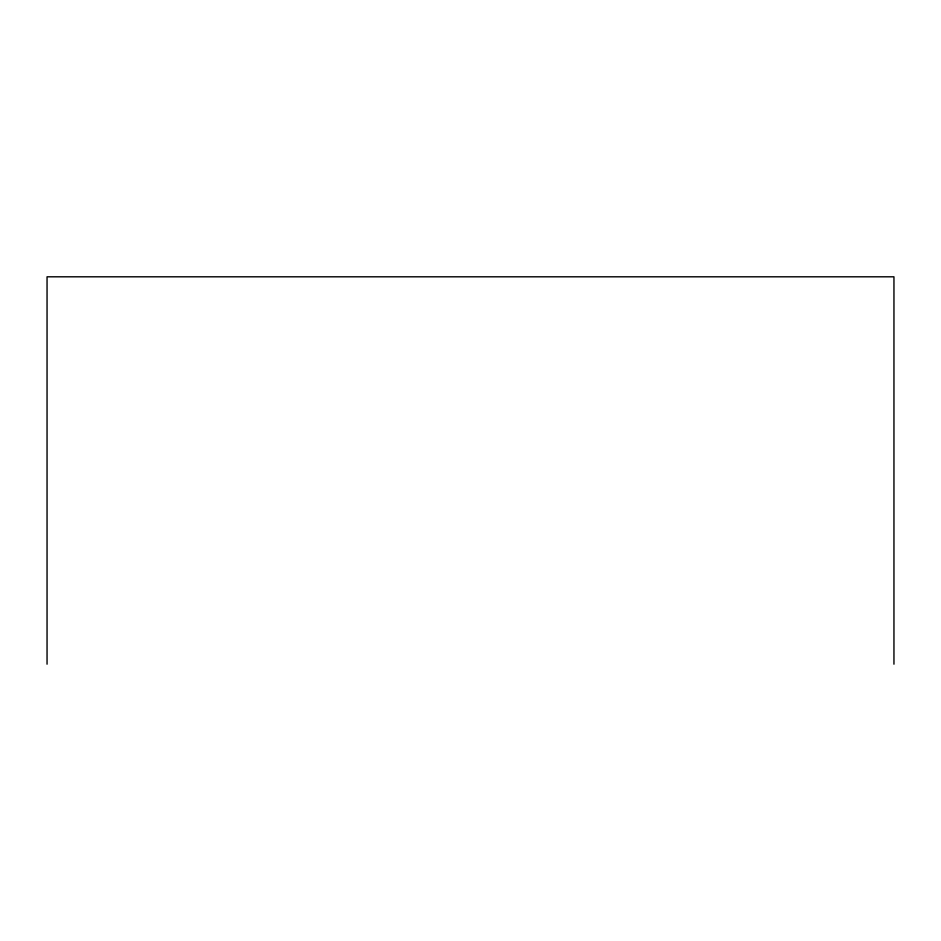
<?xml version="1.0" encoding="UTF-8"?>
<svg xmlns="http://www.w3.org/2000/svg" width="941" height="941" viewBox="0 0 941 941"><rect width="100%" height="100%" fill="white"/><g stroke="black" fill="none" stroke-linecap="round" stroke-linejoin="round"><path stroke-width="1.41" d="M893.95 664.193L893.95 276.807L47.05 276.807L47.05 664.193"/></g></svg>
